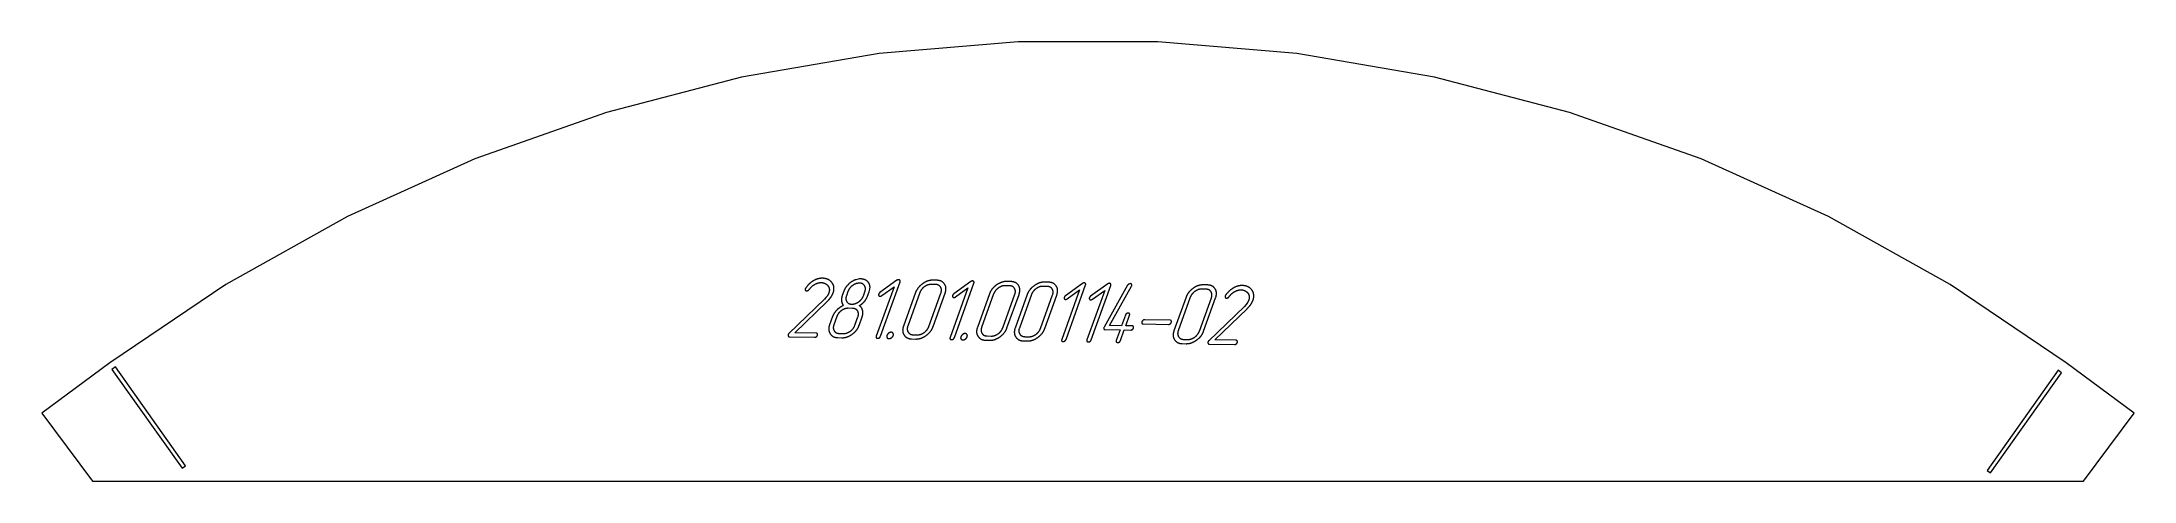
# Model space of a CAD drawing. Header units: millimetres. Extents: x 0 to 493, y -16 to 88.
import ezdxf

# ---------------------------------------------------------------- set-up
doc = ezdxf.new("R2010")
doc.units = ezdxf.units.MM
doc.linetypes.add('K5LT_BASIC', pattern=[0])
doc.layers.add('Engraving', color=7, linetype='Continuous')

# ---------------------------------------------------------------- blocks, each defined once
blk = doc.blocks.new('U0')
at = {"layer": 'Engraving', "color": 143, "linetype": 'K5LT_BASIC', "lineweight": 15, "true_color": 0x33acca}
for p, q in [((17.34, 10.87), (16.52, 10.29)), ((16.52, 10.29), (33.02, -13)), ((33.84, -12.43), (17.34, 10.87)), ((33.02, -13), (33.84, -12.43))]:
    blk.add_line(p, q, dxfattribs=at)
blk = doc.blocks.new('U1')
at = {"layer": 'Engraving', "color": 143, "linetype": 'K5LT_BASIC', "lineweight": 15, "true_color": 0x33acca}
for p, q in [((474.88, 10.08), (458.17, -13.52)), ((475.7, 9.5), (474.88, 10.08)), ((458.98, -14.1), (475.7, 9.5)), ((458.17, -13.52), (458.98, -14.1))]:
    blk.add_line(p, q, dxfattribs=at)

msp = doc.modelspace()

# ---------------------------------------------------------------- linework, layer by layer
at = {"color": 143, "linetype": 'K5LT_BASIC', "lineweight": 15, "true_color": 0x33acca}
for p, q in [((197.19, 84.76), (164.78, 79.19)), ((229.95, 87.55), (197.19, 84.76)), ((262.83, 87.55), (229.95, 87.55)), ((295.59, 84.76), (262.83, 87.55)), ((328, 79.19), (295.59, 84.76)), ((164.78, 79.19), (132.96, 70.9)), ((359.82, 70.9), (328, 79.19)), ((132.96, 70.9), (101.96, 59.94)), ((390.82, 59.94), (359.82, 70.9)), ((101.96, 59.94), (72, 46.38)), ((420.77, 46.38), (390.82, 59.94)), ((72, 46.38), (43.31, 30.33)), ((449.47, 30.33), (420.77, 46.38)), ((43.31, 30.33), (16.02, 11.86)), ((476.76, 11.86), (449.47, 30.33)), ((16.02, 11.86), (0, 0)), ((492.78, 0), (476.76, 11.86)), ((0, 0), (11.9, -16.07)), ((480.88, -16.07), (492.78, 0)), ((11.9, -16.07), (480.88, -16.07))]:
    msp.add_line(p, q, dxfattribs=at)
at = {"layer": 'Engraving', "color": 143, "linetype": 'K5LT_BASIC', "lineweight": 15, "true_color": 0x33acca}
for p, q in [((192.26, 31.58), (191.68, 31.44)), ((192.59, 31.62), (192.26, 31.58)), ((192.9, 31.62), (192.59, 31.62)), ((195.01, 29.23), (195.05, 29.76)), ((200.7, 29.79), (196.51, 18.12)), ((201.4, 31.32), (197.36, 28.4)), ((197.5, 18.1), (202.12, 30.96)), ((197.81, 27.7), (200.7, 29.79)), ((210.46, 30.32), (209.47, 30.33)), ((210.82, 31.31), (209.82, 31.32)), ((218.81, 31.02), (214.77, 28.1)), ((214.91, 17.8), (219.53, 30.66)), ((227.87, 30.01), (226.87, 30.03)), ((228.22, 31), (227.23, 31.02)), ((236.76, 29.86), (235.76, 29.88)), ((237.11, 30.85), (236.12, 30.87)), ((245.1, 30.56), (241.06, 27.65)), ((241.21, 17.35), (245.83, 30.2)), ((251.03, 30.46), (246.99, 27.54)), ((247.13, 17.24), (251.75, 30.1)), ((255.73, 30.13), (250.19, 20.28)), ((251.42, 20.65), (256.63, 29.91)), ((256.35, 30.52), (256, 30.42)), ((256.63, 29.91), (256.68, 30.02)), ((274.52, 30.2), (273.52, 30.22)), ((184.34, 26.88), (175.93, 18.76)), ((177.36, 18.95), (184.98, 26.31)), ((179.9, 29.48), (179.81, 29.31)), ((184.68, 27.26), (184.34, 26.88)), ((184.96, 27.6), (184.68, 27.26)), ((188.87, 28.72), (188.5, 27.71)), ((189.86, 28.69), (189.5, 27.68)), ((190.92, 24.68), (189.93, 24.7)), ((193.48, 27.61), (193.84, 28.62)), ((194.47, 27.6), (194.83, 28.61)), ((194.83, 28.61), (194.94, 28.91)), ((194.94, 28.91), (195.01, 29.23)), ((205.77, 28.41), (202.93, 20.5)), ((206.77, 28.39), (203.93, 20.48)), ((208.91, 20.4), (211.75, 28.3)), ((209.9, 20.38), (212.75, 28.29)), ((218.11, 29.49), (213.91, 17.82)), ((215.21, 27.4), (218.11, 29.49)), ((223.18, 28.11), (220.34, 20.2)), ((224.17, 28.09), (221.33, 20.18)), ((226.31, 20.09), (229.16, 28)), ((227.31, 20.07), (230.15, 27.99)), ((232.07, 27.95), (229.22, 20.04)), ((233.06, 27.93), (230.22, 20.03)), ((235.2, 19.94), (238.04, 27.85)), ((236.2, 19.92), (239.04, 27.83)), ((244.4, 29.03), (240.21, 17.36)), ((241.51, 26.94), (244.4, 29.03)), ((250.33, 28.93), (246.14, 17.26)), ((247.44, 26.84), (250.33, 28.93)), ((269.47, 27.3), (266.63, 19.39)), ((270.47, 27.29), (267.63, 19.38)), ((272.61, 19.29), (275.45, 27.2)), ((274.16, 29.21), (273.17, 29.23)), ((273.61, 19.27), (276.45, 27.18)), ((283.22, 25.16), (274.81, 17.04)), ((278.79, 27.77), (278.69, 27.59)), ((283.57, 25.54), (283.22, 25.16)), ((283.84, 25.89), (283.57, 25.54)), ((186.23, 22.78), (185.52, 20.8)), ((187.23, 22.76), (186.52, 20.78)), ((191.49, 20.7), (192.2, 22.67)), ((192.48, 20.68), (193.2, 22.66)), ((250.19, 20.28), (250.13, 20.16)), ((254.3, 20.6), (251.42, 20.65)), ((255.19, 23.09), (254.3, 20.6)), ((255.29, 20.59), (256.18, 23.07)), ((256.79, 20.56), (255.29, 20.59)), ((259.39, 21.01), (265.36, 20.91)), ((265.71, 21.9), (259.75, 22)), ((276.24, 17.24), (283.86, 24.6)), ((176.07, 17.98), (182.01, 17.88)), ((182.37, 18.87), (177.36, 18.95)), ((187.44, 17.78), (188.44, 17.76)), ((187.8, 18.77), (188.79, 18.75)), ((204.85, 17.48), (205.84, 17.46)), ((205.2, 18.47), (206.2, 18.45)), ((222.25, 17.18), (223.25, 17.16)), ((222.61, 18.17), (223.61, 18.15)), ((231.14, 17.02), (232.14, 17.01)), ((231.5, 18.01), (232.49, 18)), ((250.46, 19.67), (253.94, 19.61)), ((253.94, 19.61), (253.05, 17.14)), ((254.05, 17.12), (254.94, 19.6)), ((254.94, 19.6), (256.44, 19.57)), ((268.55, 16.37), (269.54, 16.36)), ((268.91, 17.37), (269.9, 17.35)), ((274.95, 16.26), (280.9, 16.16)), ((281.26, 17.15), (276.24, 17.24))]:
    msp.add_line(p, q, dxfattribs=at)
for points in [[(181.85, 31.27), (180.75, 30.68), (179.9, 29.48)], [(180.71, 29.13), (181.41, 30.04), (182.14, 30.41)], [(183.87, 31.78), (182.83, 31.8), (181.85, 31.27)], [(182.14, 30.41), (182.87, 30.78), (183.56, 30.77)], [(183.56, 30.77), (184.05, 30.76), (184.47, 30.56)], [(186.07, 30.77), (185.29, 31.76), (183.87, 31.78)], [(184.47, 30.56), (184.89, 30.36), (185.13, 30.04)], [(185.13, 30.04), (185.7, 29.33), (185.34, 28.33)], [(186.37, 28.32), (186.87, 29.73), (186.07, 30.77)], [(190.49, 30.8), (189.28, 29.86), (188.87, 28.72)], [(190.95, 30.08), (190.16, 29.52), (189.86, 28.69)], [(191.68, 31.44), (191.08, 31.23), (190.49, 30.8)], [(192.57, 30.63), (191.74, 30.64), (190.95, 30.08)], [(193.76, 30.03), (193.39, 30.61), (192.57, 30.63)], [(194.73, 30.72), (194.13, 31.6), (192.9, 31.62)], [(193.84, 28.62), (194.13, 29.44), (193.76, 30.03)], [(195.05, 29.76), (195.02, 30.3), (194.73, 30.72)], [(201.79, 31.45), (201.59, 31.46), (201.4, 31.32)], [(202.09, 31.31), (201.99, 31.45), (201.79, 31.45)], [(202.12, 30.96), (202.2, 31.18), (202.09, 31.31)], [(207.38, 30.47), (206.2, 29.59), (205.77, 28.41)], [(207.85, 29.78), (207.06, 29.21), (206.77, 28.39)], [(209.82, 31.32), (208.57, 31.34), (207.38, 30.47)], [(209.47, 30.33), (208.64, 30.35), (207.85, 29.78)], [(211.66, 29.71), (211.29, 30.3), (210.46, 30.32)], [(212.61, 30.4), (212.04, 31.28), (210.82, 31.31)], [(211.75, 28.3), (212.04, 29.11), (211.66, 29.71)], [(212.75, 28.29), (213.19, 29.52), (212.61, 30.4)], [(219.2, 31.15), (219, 31.15), (218.81, 31.02)], [(219.5, 31.01), (219.4, 31.15), (219.2, 31.15)], [(219.53, 30.66), (219.61, 30.87), (219.5, 31.01)], [(224.79, 30.17), (223.6, 29.29), (223.18, 28.11)], [(227.23, 31.02), (225.98, 31.04), (224.79, 30.17)], [(226.87, 30.03), (226.05, 30.05), (225.26, 29.48)], [(229.07, 29.41), (228.69, 30), (227.87, 30.01)], [(230.02, 30.1), (229.45, 30.98), (228.22, 31)], [(230.15, 27.99), (230.6, 29.22), (230.02, 30.1)], [(233.68, 30.01), (232.49, 29.14), (232.07, 27.95)], [(236.12, 30.87), (234.86, 30.89), (233.68, 30.01)], [(235.76, 29.88), (234.94, 29.89), (234.15, 29.32)], [(237.96, 29.25), (237.58, 29.85), (236.76, 29.86)], [(238.91, 29.95), (238.34, 30.83), (237.11, 30.85)], [(239.04, 27.83), (239.49, 29.07), (238.91, 29.95)], [(245.49, 30.69), (245.29, 30.7), (245.1, 30.56)], [(245.8, 30.55), (245.69, 30.69), (245.49, 30.69)], [(245.83, 30.2), (245.9, 30.42), (245.8, 30.55)], [(251.42, 30.59), (251.22, 30.59), (251.03, 30.46)], [(251.72, 30.45), (251.62, 30.59), (251.42, 30.59)], [(251.75, 30.1), (251.83, 30.32), (251.72, 30.45)], [(256, 30.42), (255.83, 30.33), (255.73, 30.13)], [(256.65, 30.38), (256.55, 30.51), (256.35, 30.52)], [(256.68, 30.02), (256.76, 30.24), (256.65, 30.38)], [(273.52, 30.22), (272.27, 30.24), (271.09, 29.37)], [(276.32, 29.3), (275.74, 30.18), (274.52, 30.2)], [(282.75, 30.07), (281.72, 30.08), (280.74, 29.55)], [(284.95, 29.05), (284.18, 30.04), (282.75, 30.07)], [(179.81, 29.31), (179.73, 29.09), (179.83, 28.95)], [(179.83, 28.95), (179.94, 28.82), (180.15, 28.81)], [(180.15, 28.81), (180.33, 28.84), (180.46, 28.9)], [(180.46, 28.9), (180.6, 28.97), (180.71, 29.13)], [(185.34, 28.33), (185.21, 27.96), (184.96, 27.6)], [(184.98, 26.31), (185.56, 26.91), (185.88, 27.37)], [(185.88, 27.37), (186.19, 27.83), (186.37, 28.32)], [(188.78, 25.38), (187.84, 24.91), (187.17, 24.22)], [(188.5, 27.71), (188.25, 27), (188.34, 26.4)], [(189.93, 24.7), (189.1, 24.71), (188.31, 24.15)], [(188.34, 26.4), (188.42, 25.8), (188.78, 25.38)], [(189.5, 27.68), (189.2, 26.86), (189.57, 26.28)], [(189.57, 26.28), (189.94, 25.7), (190.77, 25.68)], [(190.77, 25.68), (191.57, 25.67), (192.37, 26.22)], [(192.13, 24.08), (191.77, 24.67), (190.92, 24.68)], [(192.37, 26.22), (193.17, 26.77), (193.48, 27.61)], [(192.54, 25.31), (193.26, 25.77), (193.74, 26.32)], [(193.3, 24.23), (193.1, 24.98), (192.54, 25.31)], [(193.74, 26.32), (194.21, 26.88), (194.47, 27.6)], [(197.09, 28.07), (197.02, 27.86), (197.11, 27.71)], [(197.36, 28.4), (197.12, 28.15), (197.09, 28.07)], [(197.11, 27.71), (197.21, 27.56), (197.42, 27.56)], [(197.42, 27.56), (197.61, 27.55), (197.81, 27.7)], [(214.5, 27.77), (214.42, 27.56), (214.52, 27.41)], [(214.77, 28.1), (214.53, 27.85), (214.5, 27.77)], [(214.52, 27.41), (214.61, 27.26), (214.82, 27.26)], [(214.82, 27.26), (215.01, 27.25), (215.21, 27.4)], [(225.26, 29.48), (224.47, 28.91), (224.17, 28.09)], [(229.16, 28), (229.45, 28.81), (229.07, 29.41)], [(234.15, 29.32), (233.36, 28.75), (233.06, 27.93)], [(238.04, 27.85), (238.34, 28.66), (237.96, 29.25)], [(240.79, 27.31), (240.72, 27.11), (240.81, 26.95)], [(241.06, 27.65), (240.82, 27.39), (240.79, 27.31)], [(240.81, 26.95), (240.91, 26.8), (241.12, 26.8)], [(241.12, 26.8), (241.31, 26.8), (241.51, 26.94)], [(246.72, 27.21), (246.64, 27), (246.74, 26.85)], [(246.99, 27.54), (246.75, 27.29), (246.72, 27.21)], [(246.74, 26.85), (246.84, 26.7), (247.04, 26.7)], [(247.04, 26.7), (247.23, 26.69), (247.44, 26.84)], [(271.09, 29.37), (269.9, 28.49), (269.47, 27.3)], [(271.55, 28.67), (270.76, 28.11), (270.47, 27.29)], [(273.17, 29.23), (272.34, 29.24), (271.55, 28.67)], [(275.36, 28.6), (274.99, 29.2), (274.16, 29.21)], [(275.45, 27.2), (275.74, 28.01), (275.36, 28.6)], [(276.45, 27.18), (276.89, 28.42), (276.32, 29.3)], [(278.69, 27.59), (278.61, 27.37), (278.72, 27.24)], [(278.72, 27.24), (278.83, 27.1), (279.04, 27.1)], [(280.74, 29.55), (279.64, 28.97), (278.79, 27.77)], [(279.04, 27.1), (279.22, 27.12), (279.35, 27.18)], [(279.35, 27.18), (279.48, 27.26), (279.6, 27.42)], [(279.6, 27.42), (280.3, 28.33), (281.03, 28.7)], [(281.03, 28.7), (281.76, 29.07), (282.44, 29.06)], [(282.44, 29.06), (282.94, 29.05), (283.36, 28.85)], [(283.36, 28.85), (283.77, 28.64), (284.02, 28.32)], [(284.23, 26.62), (284.09, 26.24), (283.84, 25.89)], [(283.86, 24.6), (284.45, 25.19), (284.76, 25.65)], [(284.02, 28.32), (284.59, 27.62), (284.23, 26.62)], [(284.76, 25.65), (285.08, 26.12), (285.25, 26.6)], [(285.25, 26.6), (285.76, 28.01), (284.95, 29.05)], [(185.52, 20.8), (185.07, 19.55), (185.69, 18.68)], [(187.17, 24.22), (186.51, 23.54), (186.23, 22.78)], [(186.52, 20.78), (186.23, 19.98), (186.62, 19.38)], [(188.31, 24.15), (187.52, 23.58), (187.23, 22.76)], [(190.41, 19.3), (191.19, 19.87), (191.49, 20.7)], [(190.86, 18.59), (192.04, 19.44), (192.48, 20.68)], [(192.2, 22.67), (192.49, 23.49), (192.13, 24.08)], [(193.2, 22.66), (193.49, 23.49), (193.3, 24.23)], [(202.93, 20.5), (202.48, 19.25), (203.09, 18.38)], [(203.93, 20.48), (203.64, 19.68), (204.03, 19.08)], [(207.8, 18.99), (208.6, 19.55), (208.91, 20.4)], [(208.28, 18.3), (209.47, 19.16), (209.9, 20.38)], [(220.34, 20.2), (219.89, 18.95), (220.5, 18.07)], [(221.33, 20.18), (221.05, 19.38), (221.44, 18.78)], [(225.21, 18.69), (226.01, 19.24), (226.31, 20.09)], [(225.68, 18), (226.87, 18.86), (227.31, 20.07)], [(229.22, 20.04), (228.78, 18.8), (229.39, 17.92)], [(230.22, 20.03), (229.93, 19.22), (230.32, 18.63)], [(234.1, 18.54), (234.9, 19.09), (235.2, 19.94)], [(234.57, 17.84), (235.76, 18.7), (236.2, 19.92)], [(250.13, 20.16), (250.06, 19.96), (250.15, 19.82)], [(250.15, 19.82), (250.24, 19.68), (250.46, 19.67)], [(255.45, 23.41), (255.24, 23.24), (255.19, 23.09)], [(255.86, 23.57), (255.66, 23.57), (255.45, 23.41)], [(256.15, 23.44), (256.04, 23.57), (255.86, 23.57)], [(256.18, 23.07), (256.27, 23.31), (256.15, 23.44)], [(256.44, 19.57), (256.68, 19.57), (256.86, 19.72)], [(257.08, 20.4), (256.97, 20.56), (256.79, 20.56)], [(256.86, 19.72), (257.05, 19.88), (257.11, 20.06)], [(257.11, 20.06), (257.18, 20.24), (257.08, 20.4)], [(259.07, 21.52), (259, 21.32), (259.07, 21.16)], [(259.3, 21.82), (259.11, 21.63), (259.07, 21.52)], [(259.07, 21.16), (259.16, 21.02), (259.39, 21.01)], [(259.75, 22), (259.5, 22.01), (259.3, 21.82)], [(265.36, 20.91), (265.6, 20.91), (265.78, 21.06)], [(265.99, 21.74), (265.89, 21.9), (265.71, 21.9)], [(265.78, 21.06), (265.97, 21.22), (266.03, 21.4)], [(266.03, 21.4), (266.1, 21.57), (265.99, 21.74)], [(175.77, 18.52), (175.7, 18.31), (175.78, 18.14)], [(175.93, 18.76), (175.82, 18.66), (175.77, 18.52)], [(175.78, 18.14), (175.89, 17.98), (176.07, 17.98)], [(182.01, 17.88), (182.25, 17.87), (182.44, 18.03)], [(182.65, 18.7), (182.55, 18.86), (182.37, 18.87)], [(182.44, 18.03), (182.63, 18.18), (182.69, 18.36)], [(182.69, 18.36), (182.75, 18.54), (182.65, 18.7)], [(185.69, 18.68), (186.3, 17.8), (187.44, 17.78)], [(186.62, 19.38), (187.01, 18.79), (187.8, 18.77)], [(188.44, 17.76), (189.68, 17.74), (190.86, 18.59)], [(188.79, 18.75), (189.63, 18.74), (190.41, 19.3)], [(196.51, 18.12), (196.41, 17.86), (196.52, 17.74)], [(196.52, 17.74), (196.74, 17.62), (196.83, 17.62)], [(196.83, 17.62), (197.05, 17.61), (197.23, 17.73)], [(197.23, 17.73), (197.42, 17.87), (197.5, 18.1)], [(199.04, 18.33), (198.94, 18.03), (199.05, 17.79)], [(199.39, 18.78), (199.1, 18.49), (199.04, 18.33)], [(199.05, 17.79), (199.17, 17.58), (199.52, 17.57)], [(200.05, 19.06), (199.69, 19.06), (199.39, 18.78)], [(199.52, 17.57), (199.88, 17.57), (200.16, 17.8)], [(200.48, 18.81), (200.32, 19.05), (200.05, 19.06)], [(200.16, 17.8), (200.44, 18.03), (200.53, 18.3)], [(200.53, 18.3), (200.63, 18.57), (200.48, 18.81)], [(203.09, 18.38), (203.7, 17.5), (204.85, 17.48)], [(204.03, 19.08), (204.42, 18.48), (205.2, 18.47)], [(205.84, 17.46), (207.09, 17.44), (208.28, 18.3)], [(206.2, 18.45), (207, 18.44), (207.8, 18.99)], [(213.91, 17.82), (213.82, 17.56), (213.93, 17.44)], [(213.93, 17.44), (214.15, 17.32), (214.23, 17.32)], [(214.23, 17.32), (214.45, 17.31), (214.64, 17.43)], [(214.64, 17.43), (214.83, 17.56), (214.91, 17.8)], [(216.45, 18.02), (216.34, 17.73), (216.46, 17.49)], [(216.8, 18.48), (216.51, 18.19), (216.45, 18.02)], [(216.46, 17.49), (216.58, 17.28), (216.93, 17.27)], [(217.46, 18.75), (217.09, 18.76), (216.8, 18.48)], [(216.93, 17.27), (217.29, 17.26), (217.57, 17.5)], [(217.88, 18.51), (217.73, 18.75), (217.46, 18.75)], [(217.57, 17.5), (217.84, 17.73), (217.94, 18)], [(217.94, 18), (218.04, 18.27), (217.88, 18.51)], [(220.5, 18.07), (221.11, 17.2), (222.25, 17.18)], [(221.44, 18.78), (221.83, 18.18), (222.61, 18.17)], [(223.25, 17.16), (224.49, 17.14), (225.68, 18)], [(223.61, 18.15), (224.41, 18.14), (225.21, 18.69)], [(229.39, 17.92), (230, 17.04), (231.14, 17.02)], [(230.32, 18.63), (230.71, 18.03), (231.5, 18.01)], [(232.14, 17.01), (233.38, 16.98), (234.57, 17.84)], [(232.49, 18), (233.3, 17.98), (234.1, 18.54)], [(240.21, 17.36), (240.12, 17.11), (240.22, 16.98)], [(240.22, 16.98), (240.44, 16.86), (240.53, 16.86)], [(240.53, 16.86), (240.75, 16.86), (240.93, 16.97)], [(240.93, 16.97), (241.12, 17.11), (241.21, 17.35)], [(246.14, 17.26), (246.04, 17), (246.15, 16.88)], [(246.15, 16.88), (246.37, 16.76), (246.46, 16.76)], [(246.46, 16.76), (246.68, 16.75), (246.86, 16.87)], [(246.86, 16.87), (247.05, 17.01), (247.13, 17.24)], [(253.05, 17.14), (252.96, 16.88), (253.06, 16.76)], [(253.06, 16.76), (253.28, 16.64), (253.37, 16.64)], [(253.37, 16.64), (253.59, 16.63), (253.77, 16.75)], [(253.77, 16.75), (253.96, 16.89), (254.05, 17.12)], [(266.63, 19.39), (266.18, 18.15), (266.79, 17.27)], [(266.79, 17.27), (267.41, 16.39), (268.55, 16.37)], [(267.63, 19.38), (267.34, 18.58), (267.73, 17.98)], [(267.73, 17.98), (268.12, 17.38), (268.91, 17.37)], [(269.54, 16.36), (270.79, 16.34), (271.98, 17.2)], [(269.9, 17.35), (270.71, 17.33), (271.5, 17.89)], [(271.5, 17.89), (272.3, 18.44), (272.61, 19.29)], [(271.98, 17.2), (273.17, 18.06), (273.61, 19.27)], [(274.66, 16.81), (274.58, 16.6), (274.66, 16.43)], [(274.81, 17.04), (274.71, 16.94), (274.66, 16.81)], [(274.66, 16.43), (274.77, 16.27), (274.95, 16.26)], [(280.9, 16.16), (281.14, 16.16), (281.33, 16.31)], [(281.54, 16.99), (281.44, 17.15), (281.26, 17.15)], [(281.33, 16.31), (281.51, 16.47), (281.58, 16.65)], [(281.58, 16.65), (281.64, 16.83), (281.54, 16.99)]]:
    msp.add_open_spline(points, degree=2, dxfattribs=at)

# ---------------------------------------------------------------- block references
at = {"layer": 'Engraving'}
for name in ['U0', 'U1']:
    msp.add_blockref(name, (0, 0), dxfattribs=at)

doc.saveas('drawing.dxf')
